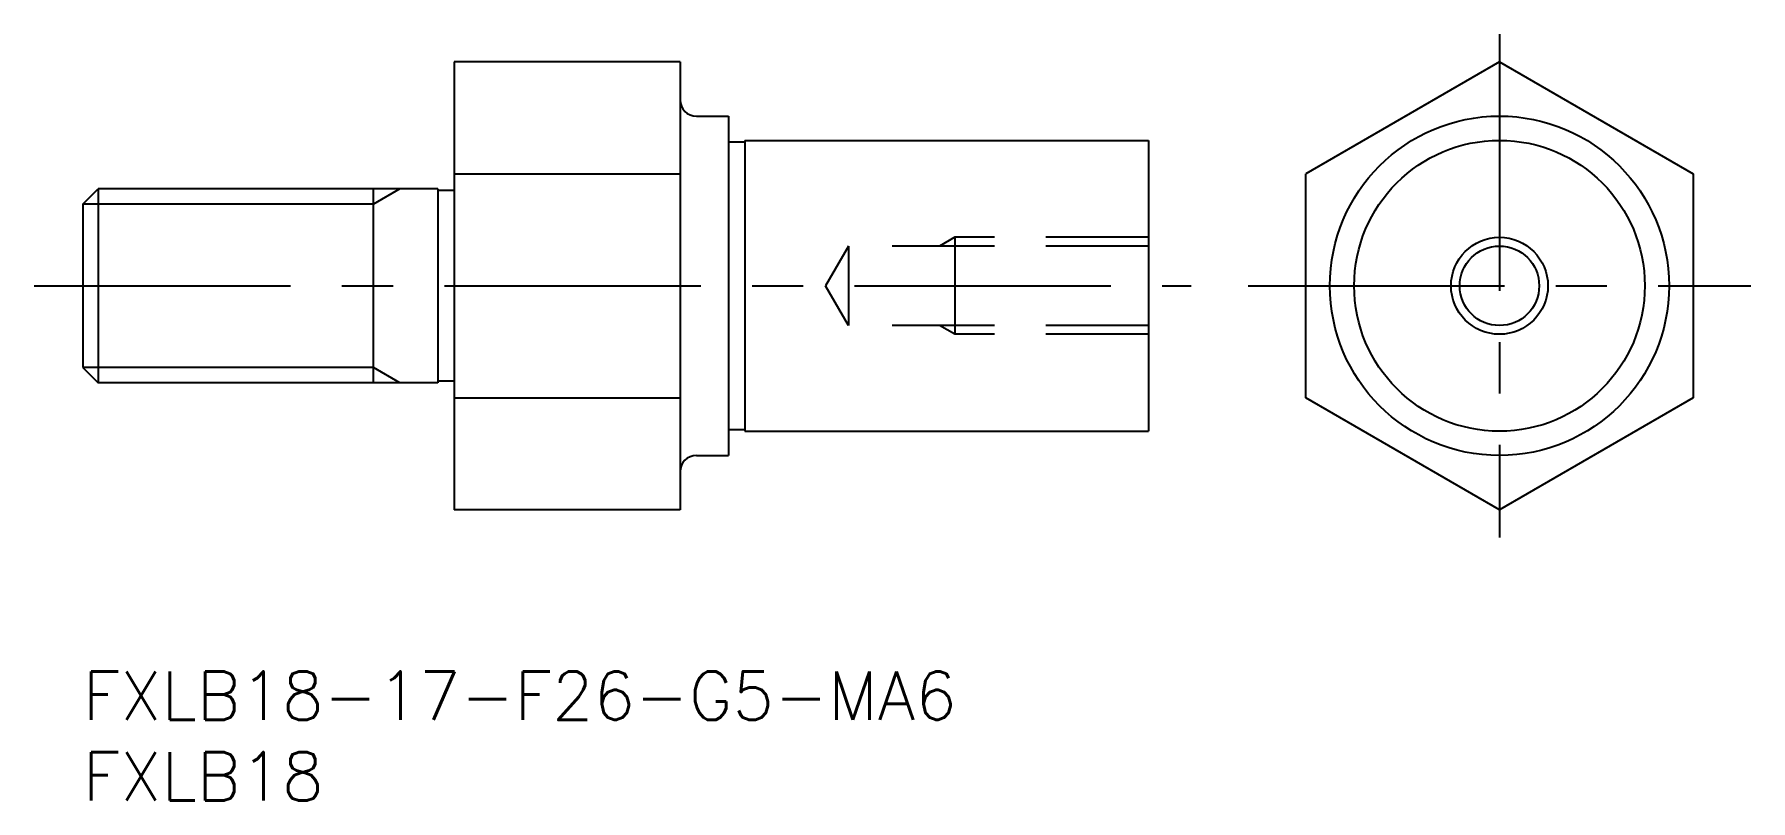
# Model space of a CAD drawing. Extents: x -3 to 103, y -8 to 39.
import ezdxf

# ---------------------------------------------------------------- set-up
doc = ezdxf.new("R2010")
doc.units = 0
doc.header["$LTSCALE"] = 0.5
doc.linetypes.add('CENTER', pattern=[50.8, 31.75, -6.35, 6.35, -6.35])
doc.linetypes.add('DASHED', pattern=[19.05, 12.7, -6.35])
for name, color, linetype in [('MSM_CENTER', 1, 'CENTER'), ('MSM_CONTINUOUS', 7, 'CONTINUOUS'), ('MSM_DASHED', 4, 'DASHED'), ('MSM_NARROW', 5, 'CONTINUOUS'), ('MSM_PART_NUMBER', 7, 'CONTINUOUS')]:
    doc.layers.add(name, color=color, linetype=linetype)
doc.styles.get("Standard").update_dxf_attribs({"font": 'txt.shx', "height": 3, "bigfont": 'bigfont.shx'})

# ---------------------------------------------------------------- blocks, each defined once
blk = doc.blocks.new('*U11')
at = {"layer": 'MSM_PART_NUMBER'}
blk.add_text('FXLB18', height=3, dxfattribs=at).set_placement((0, -8))
blk = doc.blocks.new('*U12')
at = {"layer": 'MSM_PART_NUMBER'}
blk.add_text('FXLB18-17-F26-G5-MA6', height=3, dxfattribs=at).set_placement((0, -3))

msp = doc.modelspace()

# ---------------------------------------------------------------- linework, layer by layer
at = {"layer": 'MSM_CENTER'}
for p, q in [((87.74, 39.42), (87.74, 8.29)), ((-3, 23.86), (68.65, 23.86)), ((72.17, 23.86), (103.3, 23.86))]:
    msp.add_line(p, q, dxfattribs=at)
at = {"layer": 'MSM_CONTINUOUS'}
for p, q in [((23, 37.71), (23, 10)), ((37, 37.71), (23, 37.71)), ((37, 37.71), (37, 10)), ((87.74, 37.71), (75.74, 30.78)), ((87.74, 37.71), (99.74, 30.78)), ((38, 34.36), (40, 34.36)), ((40, 34.36), (40, 13.36)), ((40, 32.76), (41, 32.76)), ((41, 32.86), (66, 32.86)), ((41, 32.86), (41, 14.86)), ((66, 32.86), (66, 14.86)), ((0, 28.91), (0.95, 29.86)), ((0.95, 29.86), (0.95, 17.86)), ((22, 29.86), (0.95, 29.86)), ((18, 17.86), (18, 29.86)), ((22, 29.86), (22, 17.86)), ((23, 30.78), (37, 30.78)), ((75.74, 16.93), (75.74, 30.78)), ((99.74, 30.78), (99.74, 16.93)), ((0, 28.91), (0, 18.8)), ((23, 29.76), (22, 29.76)), ((0, 18.8), (0.95, 17.86)), ((22, 17.86), (0.95, 17.86)), ((23, 17.96), (22, 17.96)), ((23, 16.93), (37, 16.93)), ((87.74, 10), (75.74, 16.93)), ((99.74, 16.93), (87.74, 10)), ((40, 14.96), (41, 14.96)), ((41, 14.86), (66, 14.86)), ((38, 13.36), (40, 13.36)), ((37, 10), (23, 10))]:
    msp.add_line(p, q, dxfattribs=at)
for radius in [10.5, 9, 2.46]:
    msp.add_circle((87.74, 23.86), radius, dxfattribs=at)
for centre, start, end in [((38, 35.36), 180, 270), ((38, 12.36), 90, 180)]:
    msp.add_arc(centre, 1, start, end, dxfattribs=at)
at = {"layer": 'MSM_DASHED'}
for p, q in [((54, 26.86), (53.06, 26.31)), ((66, 26.86), (54, 26.86)), ((54, 26.86), (54, 20.86)), ((47.42, 26.31), (46, 23.86)), ((66, 26.31), (47.42, 26.31)), ((47.42, 26.31), (47.42, 21.4)), ((47.42, 21.4), (46, 23.86)), ((66, 21.4), (47.42, 21.4)), ((54, 20.86), (53.06, 21.4)), ((66, 20.86), (54, 20.86))]:
    msp.add_line(p, q, dxfattribs=at)
at = {"layer": 'MSM_NARROW'}
for p, q in [((19.64, 29.86), (18, 28.91)), ((18, 28.91), (0, 28.91)), ((18, 18.8), (0, 18.8)), ((19.64, 17.86), (18, 18.8))]:
    msp.add_line(p, q, dxfattribs=at)
msp.add_circle((87.74, 23.86), 3, dxfattribs=at)

# ---------------------------------------------------------------- block references
at = {"layer": 'MSM_CONTINUOUS'}
for name in ['*U12', '*U11']:
    msp.add_blockref(name, (0, 0), dxfattribs=at)

doc.saveas('drawing.dxf')
